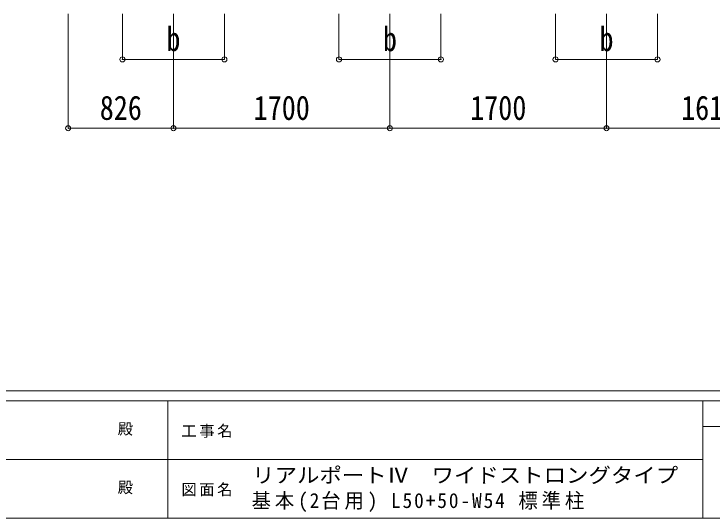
# Model space of a CAD drawing. Units: millimetres at full size, sheet at 1:40. Extents: x -11181 to 11305, y -7804 to 7716.
# Drawn here: x -1745 to 3735, y -7804 to -3846 of the extents above; entities that cross this region are included whole.
import ezdxf
from ezdxf.enums import TextEntityAlignment as Align

# ---------------------------------------------------------------- set-up
doc = ezdxf.new("R2010")
doc.units = ezdxf.units.MM
doc.header["$LTSCALE"] = 40
doc.header["$PDMODE"] = 32
doc.header["$PDSIZE"] = 40
doc.layers.add('0-A_寸法', color=6, linetype='Continuous', lineweight=9)
doc.layers.add('F-0_240', color=7, linetype='Continuous', lineweight=9)
doc.styles.add('ＭＳ ゴシック', font='')
doc.styles.get('ＭＳ ゴシック').set_extended_font_data('MS Gothic')

msp = doc.modelspace()

# ---------------------------------------------------------------- linework, layer by layer
at = {"layer": '0-A_寸法'}
for p, q in [((-1319.35, -4742.82), (-1319.35, -3845.91)), ((-893.35, -4202.45), (-893.35, -3845.91)), ((-493.35, -4742.82), (-493.35, -3845.91)), ((-93.35, -4202.45), (-93.35, -3845.91)), ((806.65, -4202.45), (806.65, -3845.91)), ((1206.65, -4742.82), (1206.65, -3845.91)), ((1606.65, -4202.45), (1606.65, -3845.91)), ((2506.65, -4202.45), (2506.65, -3845.91)), ((2906.65, -4742.82), (2906.65, -3845.91)), ((3306.65, -4202.45), (3306.65, -3845.91)), ((-893.35, -4202.45), (-93.35, -4202.45)), ((806.65, -4202.45), (1606.65, -4202.45)), ((2506.65, -4202.45), (3306.65, -4202.45)), ((-1319.35, -4742.82), (-493.35, -4742.82)), ((-493.35, -4742.82), (1206.65, -4742.82)), ((1206.65, -4742.82), (2906.65, -4742.82)), ((2906.65, -4742.82), (4518.65, -4742.82))]:
    msp.add_line(p, q, dxfattribs=at)
for p in [(-893.35, -4202.45), (-93.35, -4202.45), (806.65, -4202.45), (1606.65, -4202.45), (2506.65, -4202.45), (3306.65, -4202.45), (-1319.35, -4742.82), (-493.35, -4742.82), (1206.65, -4742.82), (2906.65, -4742.82)]:
    msp.add_point(p, dxfattribs=at)
at = {"layer": 'F-0_240', "color": 5}
for p, q in [((-11180.61, -6803.54), (10739.39, -6803.54)), ((-11180.61, -6883.54), (7183.72, -6883.54)), ((-536.28, -6883.54), (-536.28, -7803.54)), ((3663.72, -6883.54), (3663.72, -7803.54)), ((3663.72, -7083.54), (6063.72, -7083.54)), ((-4536.28, -7343.54), (3663.72, -7343.54)), ((-11180.61, -7803.54), (10739.39, -7803.54))]:
    msp.add_line(p, q, dxfattribs=at)

# ---------------------------------------------------------------- texts
at = {"layer": '0-A_寸法', "color": 7, "style": 'ＭＳ ゴシック', "width": 0.85}
for s, p in [('b', (-548.35, -4194.45)), ('b', (1151.65, -4194.45)), ('b', (2851.65, -4194.45)), ('826', (-1071.35, -4734.82)), ('1700', (136.65, -4734.82)), ('1700', (1836.65, -4734.82)), ('1612', (3492.65, -4734.82))]:
    msp.add_text(s, height=190.6, dxfattribs=at).set_placement(p, align=Align.BOTTOM_LEFT)
at = {"layer": 'F-0_240', "style": 'ＭＳ ゴシック'}
for p in [(-930.57, -7173.54), (-930.57, -7633.54)]:
    msp.add_text('殿', height=87.98, dxfattribs=at).set_placement(p, align=Align.BOTTOM_LEFT)
at = {"layer": 'F-0_240', "style": 'ＭＳ ゴシック', "width": 1.1}
msp.add_text('リアルポートⅣ\u3000ワイドストロングタイプ', height=117.3, dxfattribs=at).set_placement((124.97, -7561.39), align=Align.BOTTOM_LEFT)
at = {"layer": 'F-0_240', "attachment_point": 7, "style": 'ＭＳ ゴシック'}
for s, insert, char_height in [('\\T1.17;工事名', (-430.81, -7173.54), 87.98), ('\\T1.17;図面名', (-430.81, -7633.54), 87.98), ('\\T1.2;\\W0.95;基本(2台用)\\~L50+50-W54\\~標準柱', (120.88, -7756.06), 117.3)]:
    msp.add_mtext(s, dxfattribs=dict(at, insert=insert, char_height=char_height))

doc.saveas('drawing.dxf')
